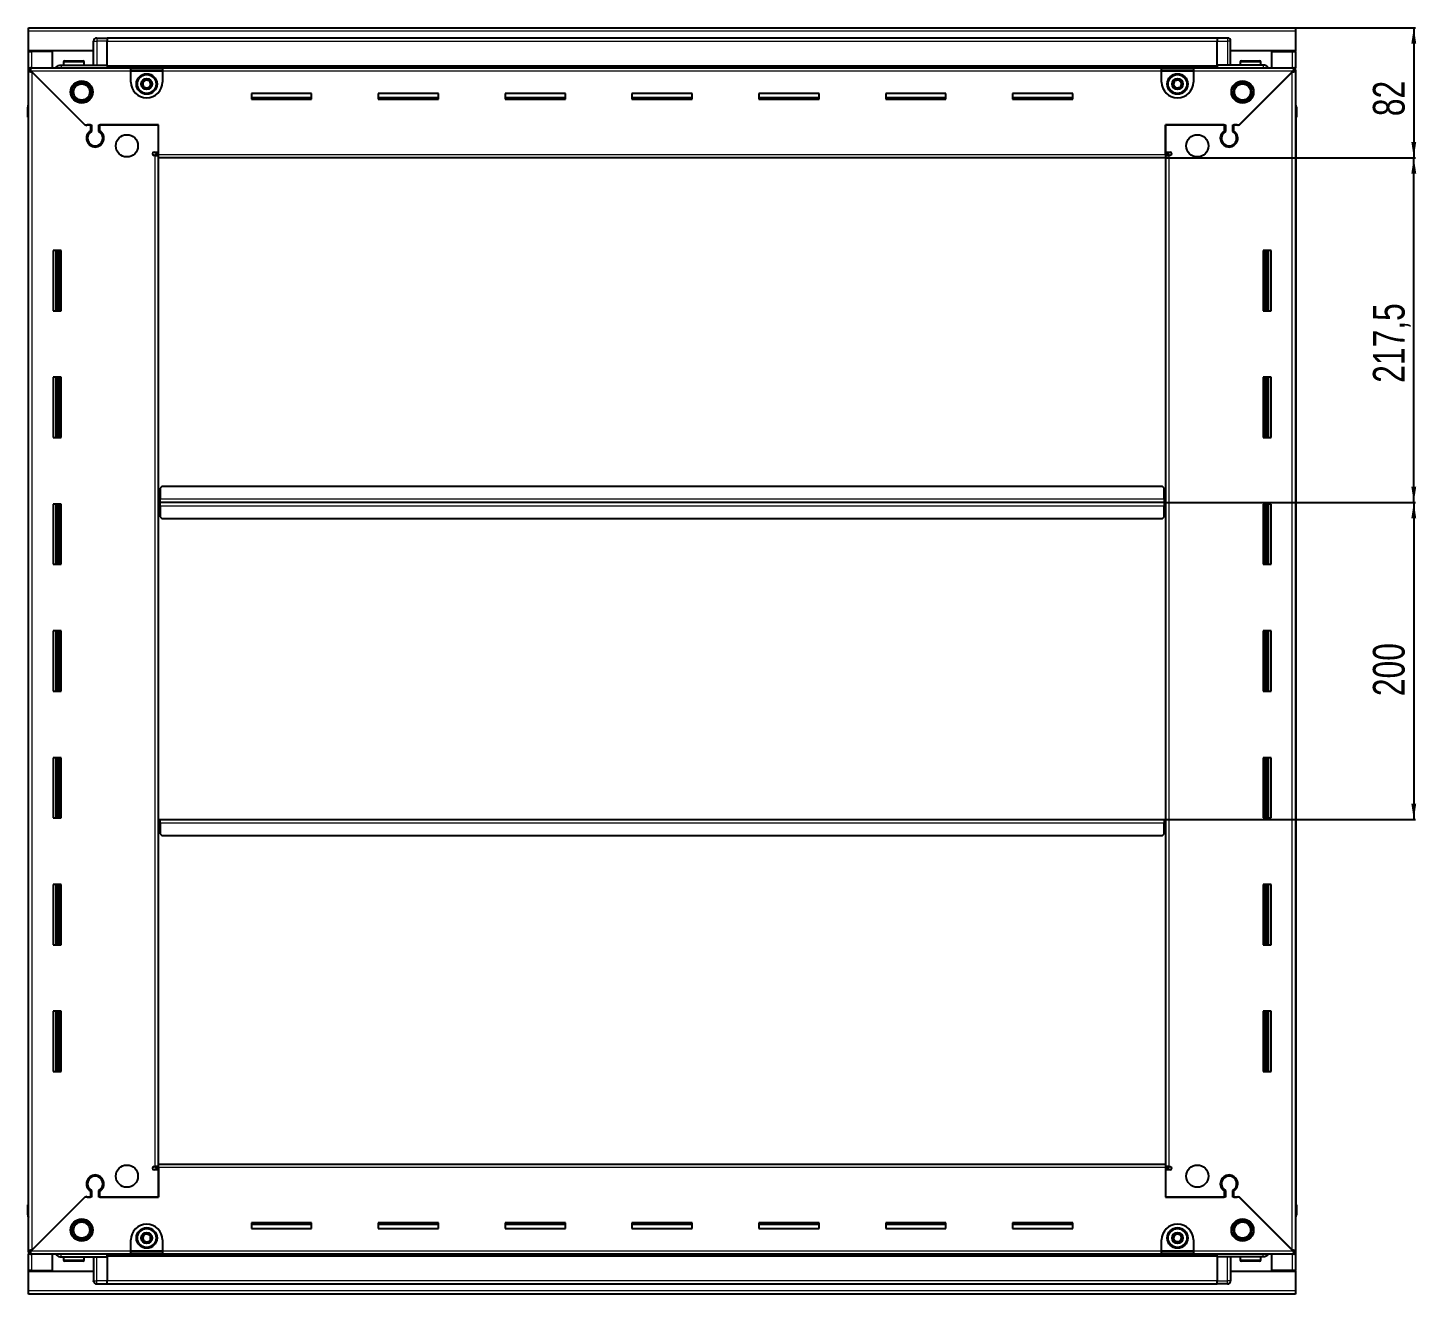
# Model space of a CAD drawing. Header units: millimetres. Extents: x 834 to 5046, y -1310 to 2026.
# Drawn here: x 4170 to 5046, y 1077 to 1876 of the extents above; entities that cross this region are included whole.
import ezdxf

# ---------------------------------------------------------------- set-up
doc = ezdxf.new("R2010")
doc.units = ezdxf.units.MM
doc.layers.add('FORMAT', color=7, linetype='Continuous')
doc.styles.add('SLDTEXTSTYLE0', font='TXT', dxfattribs={"width": 0.75})
doc.dimstyles.new('SLDDIMSTYLE0', dxfattribs={"dimtxt": 20, "dimasz": 10, "dimexe": 0, "dimexo": 0.0625, "dimgap": 5, "dimtad": 2, "dimdec": 1, "dimrnd": 1e-09, "dimzin": 12, "dimdsep": 46, "dimtxsty": 'SLDTEXTSTYLE0', "dimsah": 1, "dimcen": 0.09, "dimadec": 0, "dimazin": 3, "dimtfac": 1, "dimtofl": 0, "dimtmove": 0, "dimatfit": 3, "dimfxl": 0, "dimfrac": 2, "dimtolj": 1, "dimtzin": 12, "dimarcsym": 0})

# ---------------------------------------------------------------- blocks, each defined once
blk = doc.blocks.new('_D_5')
at = {"layer": 'FORMAT'}
for p, q in [((4969.93, 1876.26), (5045.42, 1876.26)), ((5044.42, 1876.26), (5044.42, 1794.26)), ((4887.93, 1794.26), (5045.42, 1794.26))]:
    blk.add_line(p, q, dxfattribs=at)
for points in [[(5044.42, 1876.26), (5042.88, 1866.26), (5045.96, 1866.26)], [(5044.42, 1794.26), (5045.96, 1804.26), (5042.88, 1804.26)]]:
    blk.add_solid(points, dxfattribs=at)
at = {"layer": 'FORMAT', "insert": (5018.64, 1820.48), "char_height": 20, "attachment_point": 1, "rotation": 90, "style": 'SLDTEXTSTYLE0'}
blk.add_mtext('82', dxfattribs=at)
blk = doc.blocks.new('_D_6')
at = {"layer": 'FORMAT'}
for p, q in [((4887.93, 1794.26), (5045.42, 1794.26)), ((5044.42, 1576.76), (5044.42, 1794.26)), ((4886.93, 1576.76), (5045.42, 1576.76))]:
    blk.add_line(p, q, dxfattribs=at)
for points in [[(5044.42, 1794.26), (5042.88, 1784.26), (5045.96, 1784.26)], [(5044.42, 1576.76), (5045.96, 1586.76), (5042.88, 1586.76)]]:
    blk.add_solid(points, dxfattribs=at)
at = {"layer": 'FORMAT', "insert": (5018.64, 1652.26), "char_height": 20, "attachment_point": 1, "rotation": 90, "style": 'SLDTEXTSTYLE0'}
blk.add_mtext('217,5', dxfattribs=at)
blk = doc.blocks.new('_D_7')
at = {"layer": 'FORMAT'}
for p, q in [((4886.93, 1576.76), (5045.42, 1576.76)), ((5044.42, 1576.76), (5044.42, 1376.76)), ((4886.93, 1376.76), (5045.42, 1376.76))]:
    blk.add_line(p, q, dxfattribs=at)
for points in [[(5044.42, 1576.76), (5042.88, 1566.76), (5045.96, 1566.76)], [(5044.42, 1376.76), (5045.96, 1386.76), (5042.88, 1386.76)]]:
    blk.add_solid(points, dxfattribs=at)
at = {"layer": 'FORMAT', "insert": (5018.64, 1454.59), "char_height": 20, "attachment_point": 1, "rotation": 90, "style": 'SLDTEXTSTYLE0'}
blk.add_mtext('200', dxfattribs=at)

msp = doc.modelspace()

# ---------------------------------------------------------------- linework, layer by layer
at = {"color": 7, "linetype": 'Continuous', "lineweight": 25}
for p, q in [((4170.92, 1874.16), (4170.92, 1876.26)), ((4170.92, 1876.26), (4969.92, 1876.26)), ((4170.92, 1861.76), (4170.92, 1874.16)), ((4969.92, 1876.26), (4969.92, 1874.16)), ((4969.92, 1874.16), (4969.92, 1861.76)), ((4211.92, 1852.76), (4211.92, 1867.76)), ((4212.6, 1869.26), (4212.6, 1869.26)), ((4213.92, 1869.76), (4220.42, 1869.76)), ((4213.92, 1869.76), (4220.42, 1869.76)), ((4220.42, 1869.76), (4220.42, 1869.76)), ((4220.42, 1869.76), (4220.42, 1869.76)), ((4220.42, 1869.76), (4220.42, 1867.76)), ((4920.42, 1869.61), (4220.42, 1869.61)), ((4220.42, 1852.76), (4220.42, 1867.76)), ((4920.42, 1869.76), (4920.42, 1869.76)), ((4926.92, 1869.76), (4920.42, 1869.76)), ((4926.92, 1869.76), (4920.42, 1869.76)), ((4920.42, 1869.76), (4920.42, 1867.76)), ((4920.42, 1852.76), (4920.42, 1867.76)), ((4928.92, 1867.76), (4928.92, 1867.76)), ((4928.92, 1852.76), (4928.92, 1867.76)), ((4211.92, 1861.76), (4170.92, 1861.76)), ((4170.92, 1861.26), (4170.92, 1861.76)), ((4170.92, 1861.26), (4173.02, 1861.26)), ((4170.92, 1851.01), (4170.92, 1861.26)), ((4172.42, 1861.26), (4172.42, 1861.76)), ((4185.92, 1861.26), (4173.02, 1861.26)), ((4185.92, 1851.01), (4185.92, 1861.26)), ((4969.92, 1861.76), (4928.92, 1861.76)), ((4954.92, 1851.01), (4954.92, 1861.26)), ((4954.92, 1861.26), (4967.82, 1861.26)), ((4967.82, 1861.26), (4969.92, 1861.26)), ((4968.42, 1861.26), (4968.42, 1861.76)), ((4969.92, 1861.26), (4969.92, 1861.76)), ((4969.92, 1861.26), (4969.92, 1851.01)), ((4170.92, 1849.51), (4170.92, 1851.01)), ((4170.92, 1851.01), (4171.92, 1851.01)), ((4170.92, 1849.01), (4170.92, 1849.51)), ((4170.92, 1849.51), (4171.92, 1849.51)), ((4170.92, 1104.51), (4170.92, 1849.01)), ((4172.42, 1849.01), (4170.92, 1849.01)), ((4171.92, 1849.51), (4171.92, 1851.01)), ((4171.92, 1851.01), (4235.42, 1851.01)), ((4172.52, 1848.91), (4206.42, 1815.01)), ((4207.12, 1814.31), (4173.02, 1848.41)), ((4191.42, 1852.76), (4220.42, 1852.76)), ((4192.92, 1854.66), (4192.92, 1852.76)), ((4193.72, 1855.46), (4205.12, 1855.46)), ((4205.92, 1852.76), (4205.92, 1854.66)), ((4220.42, 1852.76), (4220.42, 1852.26)), ((4220.42, 1851.61), (4920.42, 1851.61)), ((4235.42, 1848.91), (4235.42, 1851.01)), ((4235.42, 1851.01), (4255.42, 1851.01)), ((4235.42, 1849.51), (4255.42, 1849.51)), ((4235.42, 1842.01), (4235.42, 1848.91)), ((4255.42, 1851.01), (4885.42, 1851.01)), ((4255.42, 1851.01), (4255.42, 1848.91)), ((4255.42, 1848.91), (4255.42, 1842.01)), ((4885.42, 1848.91), (4885.42, 1851.01)), ((4885.42, 1851.01), (4905.42, 1851.01)), ((4885.42, 1849.51), (4905.42, 1849.51)), ((4885.42, 1842.01), (4885.42, 1848.91)), ((4905.42, 1851.01), (4968.92, 1851.01)), ((4905.42, 1851.01), (4905.42, 1848.91)), ((4905.42, 1848.91), (4905.42, 1842.01)), ((4920.42, 1852.76), (4920.42, 1852.26)), ((4949.42, 1852.76), (4920.42, 1852.76)), ((4967.82, 1848.41), (4933.72, 1814.31)), ((4934.42, 1815.01), (4968.32, 1848.91)), ((4934.92, 1854.66), (4934.92, 1852.76)), ((4935.72, 1855.46), (4947.12, 1855.46)), ((4947.92, 1852.76), (4947.92, 1854.66)), ((4968.42, 1849.01), (4969.92, 1849.01)), ((4968.92, 1849.51), (4968.92, 1851.01)), ((4968.92, 1851.01), (4969.92, 1851.01)), ((4968.92, 1849.51), (4969.92, 1849.51)), ((4969.92, 1849.51), (4969.92, 1851.01)), ((4969.92, 1849.51), (4969.92, 1849.01)), ((4969.92, 1849.01), (4969.92, 1104.51)), ((4349.42, 1834.76), (4311.42, 1834.76)), ((4311.42, 1834.76), (4311.42, 1831.26)), ((4349.42, 1832.01), (4311.42, 1832.01)), ((4311.42, 1831.26), (4349.42, 1831.26)), ((4349.42, 1831.26), (4349.42, 1834.76)), ((4429.42, 1834.76), (4391.42, 1834.76)), ((4391.42, 1834.76), (4391.42, 1831.26)), ((4429.42, 1832.01), (4391.42, 1832.01)), ((4391.42, 1831.26), (4429.42, 1831.26)), ((4429.42, 1831.26), (4429.42, 1834.76)), ((4509.42, 1834.76), (4471.42, 1834.76)), ((4471.42, 1834.76), (4471.42, 1831.26)), ((4509.42, 1832.01), (4471.42, 1832.01)), ((4471.42, 1831.26), (4509.42, 1831.26)), ((4509.42, 1831.26), (4509.42, 1834.76)), ((4589.42, 1834.76), (4551.42, 1834.76)), ((4551.42, 1834.76), (4551.42, 1831.26)), ((4589.42, 1832.01), (4551.42, 1832.01)), ((4551.42, 1831.26), (4589.42, 1831.26)), ((4589.42, 1831.26), (4589.42, 1834.76)), ((4669.42, 1834.76), (4631.42, 1834.76)), ((4631.42, 1834.76), (4631.42, 1831.26)), ((4669.42, 1832.01), (4631.42, 1832.01)), ((4631.42, 1831.26), (4669.42, 1831.26)), ((4669.42, 1831.26), (4669.42, 1834.76)), ((4749.42, 1834.76), (4711.42, 1834.76)), ((4711.42, 1834.76), (4711.42, 1831.26)), ((4749.42, 1832.01), (4711.42, 1832.01)), ((4711.42, 1831.26), (4749.42, 1831.26)), ((4749.42, 1831.26), (4749.42, 1834.76)), ((4829.42, 1834.76), (4791.42, 1834.76)), ((4791.42, 1834.76), (4791.42, 1831.26)), ((4829.42, 1832.01), (4791.42, 1832.01)), ((4791.42, 1831.26), (4829.42, 1831.26)), ((4829.42, 1831.26), (4829.42, 1834.76)), ((4170.42, 1826.26), (4170.42, 1819.76)), ((4170.42, 1819.76), (4170.42, 1826.26)), ((4969.92, 1827.58), (4969.92, 1827.58)), ((4970.42, 1826.26), (4970.42, 1819.76)), ((4970.42, 1819.76), (4970.42, 1826.26)), ((4170.42, 1819.76), (4170.42, 1819.76)), ((4170.92, 1819.76), (4170.42, 1819.76)), ((4170.57, 1819.76), (4170.57, 1133.76)), ((4206.42, 1815.01), (4210.62, 1815.01)), ((4207.82, 1815.01), (4207.12, 1814.31)), ((4209.92, 1815.01), (4207.82, 1815.01)), ((4209.92, 1815.01), (4209.92, 1811.12)), ((4210.62, 1815.01), (4210.62, 1810.72)), ((4215.22, 1815.01), (4252.92, 1815.01)), ((4215.22, 1810.72), (4215.22, 1815.01)), ((4215.92, 1811.12), (4215.92, 1815.01)), ((4252.92, 1815.01), (4215.92, 1815.01)), ((4252.92, 1796.36), (4252.92, 1815.01)), ((4252.92, 1797.76), (4252.92, 1815.01)), ((4887.92, 1815.01), (4925.62, 1815.01)), ((4887.92, 1796.36), (4887.92, 1815.01)), ((4887.92, 1815.01), (4887.92, 1797.76)), ((4924.92, 1815.01), (4887.92, 1815.01)), ((4924.92, 1815.01), (4924.92, 1811.12)), ((4925.62, 1815.01), (4925.62, 1810.72)), ((4930.22, 1815.01), (4934.42, 1815.01)), ((4930.22, 1810.72), (4930.22, 1815.01)), ((4933.02, 1815.01), (4930.92, 1815.01)), ((4930.92, 1811.12), (4930.92, 1815.01)), ((4933.72, 1814.31), (4933.02, 1815.01)), ((4969.92, 1819.76), (4970.42, 1819.76)), ((4970.27, 1133.76), (4970.27, 1819.76)), ((4970.42, 1819.76), (4970.42, 1819.76)), ((4970.42, 1819.76), (4970.42, 1819.76)), ((4210.92, 1802.14), (4210.92, 1801.38)), ((4250.07, 1797.76), (4252.92, 1797.76)), ((4250.82, 1795.76), (4250.07, 1795.76)), ((4250.82, 1795.76), (4252.92, 1795.76)), ((4252.92, 1796.76), (4250.92, 1796.76)), ((4250.92, 1796.76), (4250.92, 1795.76)), ((4252.92, 1794.26), (4252.92, 1796.36)), ((4887.92, 1797.76), (4890.77, 1797.76)), ((4889.92, 1796.76), (4887.92, 1796.76)), ((4887.92, 1796.36), (4887.92, 1794.26)), ((4887.92, 1795.76), (4890.02, 1795.76)), ((4889.92, 1795.76), (4889.92, 1796.76)), ((4890.77, 1795.76), (4890.02, 1795.76)), ((4929.92, 1802.14), (4929.92, 1801.38)), ((4887.92, 1794.26), (4252.92, 1794.26)), ((4252.92, 1159.26), (4252.92, 1794.26)), ((4887.92, 1794.26), (4887.92, 1159.26)), ((4191.42, 1735.76), (4186.42, 1735.76)), ((4186.42, 1735.76), (4186.42, 1697.76)), ((4188.57, 1697.76), (4188.57, 1735.76)), ((4190.36, 1697.76), (4190.36, 1735.76)), ((4190.4, 1697.76), (4190.4, 1735.76)), ((4191.42, 1697.76), (4191.42, 1735.76)), ((4949.42, 1735.76), (4949.42, 1697.76)), ((4954.42, 1735.76), (4949.42, 1735.76)), ((4950.44, 1735.76), (4950.44, 1697.76)), ((4950.48, 1735.76), (4950.48, 1697.76)), ((4952.27, 1735.76), (4952.27, 1697.76)), ((4954.42, 1697.76), (4954.42, 1735.76)), ((4186.42, 1697.76), (4191.42, 1697.76)), ((4949.42, 1697.76), (4954.42, 1697.76)), ((4191.42, 1655.76), (4186.42, 1655.76)), ((4186.42, 1655.76), (4186.42, 1617.76)), ((4188.57, 1617.76), (4188.57, 1655.76)), ((4190.36, 1617.76), (4190.36, 1655.76)), ((4190.4, 1617.76), (4190.4, 1655.76)), ((4191.42, 1617.76), (4191.42, 1655.76)), ((4949.42, 1655.76), (4949.42, 1617.76)), ((4954.42, 1655.76), (4949.42, 1655.76)), ((4950.44, 1655.76), (4950.44, 1617.76)), ((4950.48, 1655.76), (4950.48, 1617.76)), ((4952.27, 1655.76), (4952.27, 1617.76)), ((4954.42, 1617.76), (4954.42, 1655.76)), ((4186.42, 1617.76), (4191.42, 1617.76)), ((4949.42, 1617.76), (4954.42, 1617.76)), ((4254.92, 1586.76), (4253.92, 1585.76)), ((4253.92, 1585.76), (4253.92, 1578.86)), ((4885.92, 1586.76), (4254.92, 1586.76)), ((4886.92, 1585.76), (4885.92, 1586.76)), ((4886.92, 1578.86), (4886.92, 1585.76)), ((4253.67, 1576.76), (4252.92, 1576.76)), ((4253.92, 1579.61), (4253.67, 1579.61)), ((4253.67, 1579.61), (4253.67, 1576.76)), ((4253.67, 1576.76), (4253.67, 1573.91)), ((4253.92, 1576.76), (4253.92, 1578.86)), ((4253.92, 1574.66), (4253.92, 1576.76)), ((4886.92, 1576.76), (4253.92, 1576.76)), ((4887.17, 1579.61), (4886.92, 1579.61)), ((4886.92, 1578.86), (4886.92, 1576.76)), ((4886.92, 1576.76), (4886.92, 1574.66)), ((4887.17, 1576.76), (4887.17, 1579.61)), ((4887.17, 1573.91), (4887.17, 1576.76)), ((4887.92, 1576.76), (4887.17, 1576.76)), ((4191.42, 1575.76), (4186.42, 1575.76)), ((4186.42, 1575.76), (4186.42, 1537.76)), ((4188.57, 1537.76), (4188.57, 1575.76)), ((4190.36, 1537.76), (4190.36, 1575.76)), ((4190.4, 1537.76), (4190.4, 1575.76)), ((4191.42, 1537.76), (4191.42, 1575.76)), ((4253.67, 1573.91), (4253.92, 1573.91)), ((4253.92, 1574.66), (4253.92, 1567.76)), ((4253.92, 1567.76), (4254.92, 1566.76)), ((4885.92, 1566.76), (4886.92, 1567.76)), ((4886.92, 1567.76), (4886.92, 1574.66)), ((4886.92, 1573.91), (4887.17, 1573.91)), ((4949.42, 1575.76), (4949.42, 1537.76)), ((4954.42, 1575.76), (4949.42, 1575.76)), ((4950.44, 1575.76), (4950.44, 1537.76)), ((4950.48, 1575.76), (4950.48, 1537.76)), ((4952.27, 1575.76), (4952.27, 1537.76)), ((4954.42, 1537.76), (4954.42, 1575.76)), ((4254.92, 1566.76), (4885.92, 1566.76)), ((4186.42, 1537.76), (4191.42, 1537.76)), ((4949.42, 1537.76), (4954.42, 1537.76)), ((4191.42, 1495.76), (4186.42, 1495.76)), ((4186.42, 1495.76), (4186.42, 1457.76)), ((4188.57, 1457.76), (4188.57, 1495.76)), ((4190.36, 1457.76), (4190.36, 1495.76)), ((4190.4, 1457.76), (4190.4, 1495.76)), ((4191.42, 1457.76), (4191.42, 1495.76)), ((4949.42, 1495.76), (4949.42, 1457.76)), ((4954.42, 1495.76), (4949.42, 1495.76)), ((4950.44, 1495.76), (4950.44, 1457.76)), ((4950.48, 1495.76), (4950.48, 1457.76)), ((4952.27, 1495.76), (4952.27, 1457.76)), ((4954.42, 1457.76), (4954.42, 1495.76)), ((4186.42, 1457.76), (4191.42, 1457.76)), ((4949.42, 1457.76), (4954.42, 1457.76)), ((4191.42, 1415.76), (4186.42, 1415.76)), ((4186.42, 1415.76), (4186.42, 1377.76)), ((4188.57, 1377.76), (4188.57, 1415.76)), ((4190.36, 1377.76), (4190.36, 1415.76)), ((4190.4, 1377.76), (4190.4, 1415.76)), ((4191.42, 1377.76), (4191.42, 1415.76)), ((4949.42, 1415.76), (4949.42, 1377.76)), ((4954.42, 1415.76), (4949.42, 1415.76)), ((4950.44, 1415.76), (4950.44, 1377.76)), ((4950.48, 1415.76), (4950.48, 1377.76)), ((4952.27, 1415.76), (4952.27, 1377.76)), ((4954.42, 1377.76), (4954.42, 1415.76)), ((4186.42, 1377.76), (4191.42, 1377.76)), ((4252.92, 1376.76), (4253.67, 1376.76)), ((4253.67, 1376.76), (4253.67, 1373.91)), ((4253.92, 1374.66), (4253.92, 1376.76)), ((4253.92, 1376.76), (4886.92, 1376.76)), ((4253.92, 1374.66), (4253.92, 1367.76)), ((4886.92, 1376.76), (4886.92, 1374.66)), ((4886.92, 1367.76), (4886.92, 1374.66)), ((4887.17, 1373.91), (4887.17, 1376.76)), ((4887.17, 1376.76), (4887.92, 1376.76)), ((4949.42, 1377.76), (4954.42, 1377.76)), ((4253.67, 1373.91), (4253.92, 1373.91)), ((4253.92, 1367.76), (4254.92, 1366.76)), ((4254.92, 1366.76), (4885.92, 1366.76)), ((4885.92, 1366.76), (4886.92, 1367.76)), ((4886.92, 1373.91), (4887.17, 1373.91)), ((4191.42, 1335.76), (4186.42, 1335.76)), ((4186.42, 1335.76), (4186.42, 1297.76)), ((4188.57, 1297.76), (4188.57, 1335.76)), ((4190.36, 1297.76), (4190.36, 1335.76)), ((4190.4, 1297.76), (4190.4, 1335.76)), ((4191.42, 1297.76), (4191.42, 1335.76)), ((4949.42, 1335.76), (4949.42, 1297.76)), ((4954.42, 1335.76), (4949.42, 1335.76)), ((4950.44, 1335.76), (4950.44, 1297.76)), ((4950.48, 1335.76), (4950.48, 1297.76)), ((4952.27, 1335.76), (4952.27, 1297.76)), ((4954.42, 1297.76), (4954.42, 1335.76)), ((4186.42, 1297.76), (4191.42, 1297.76)), ((4949.42, 1297.76), (4954.42, 1297.76)), ((4191.42, 1255.76), (4186.42, 1255.76)), ((4186.42, 1255.76), (4186.42, 1217.76)), ((4188.57, 1217.76), (4188.57, 1255.76)), ((4190.36, 1217.76), (4190.36, 1255.76)), ((4190.4, 1217.76), (4190.4, 1255.76)), ((4191.42, 1217.76), (4191.42, 1255.76)), ((4949.42, 1255.76), (4949.42, 1217.76)), ((4954.42, 1255.76), (4949.42, 1255.76)), ((4950.44, 1255.76), (4950.44, 1217.76)), ((4950.48, 1255.76), (4950.48, 1217.76)), ((4952.27, 1255.76), (4952.27, 1217.76)), ((4954.42, 1217.76), (4954.42, 1255.76)), ((4186.42, 1217.76), (4191.42, 1217.76)), ((4949.42, 1217.76), (4954.42, 1217.76)), ((4250.07, 1157.76), (4250.82, 1157.76)), ((4252.92, 1155.76), (4250.07, 1155.76)), ((4252.92, 1157.76), (4250.82, 1157.76)), ((4250.92, 1157.76), (4250.92, 1156.76)), ((4250.92, 1156.76), (4252.92, 1156.76)), ((4252.92, 1157.16), (4252.92, 1159.26)), ((4252.92, 1159.26), (4887.92, 1159.26)), ((4252.92, 1157.16), (4252.92, 1138.51)), ((4252.92, 1138.51), (4252.92, 1155.76)), ((4887.92, 1159.26), (4887.92, 1157.16)), ((4890.02, 1157.76), (4887.92, 1157.76)), ((4887.92, 1157.16), (4887.92, 1138.51)), ((4887.92, 1156.76), (4889.92, 1156.76)), ((4887.92, 1155.76), (4887.92, 1138.51)), ((4890.77, 1155.76), (4887.92, 1155.76)), ((4889.92, 1156.76), (4889.92, 1157.76)), ((4890.02, 1157.76), (4890.77, 1157.76)), ((4210.92, 1152.13), (4210.92, 1151.37)), ((4929.92, 1152.13), (4929.92, 1151.37)), ((4206.42, 1138.51), (4172.52, 1104.61)), ((4173.02, 1105.11), (4207.12, 1139.21)), ((4210.62, 1138.51), (4206.42, 1138.51)), ((4207.12, 1139.21), (4207.82, 1138.51)), ((4207.82, 1138.51), (4209.92, 1138.51)), ((4209.92, 1142.4), (4209.92, 1138.51)), ((4210.62, 1142.79), (4210.62, 1138.51)), ((4215.22, 1138.51), (4215.22, 1142.79)), ((4252.92, 1138.51), (4215.22, 1138.51)), ((4215.92, 1138.51), (4215.92, 1142.4)), ((4215.92, 1138.51), (4252.92, 1138.51)), ((4925.62, 1138.51), (4887.92, 1138.51)), ((4887.92, 1138.51), (4924.92, 1138.51)), ((4924.92, 1142.4), (4924.92, 1138.51)), ((4925.62, 1142.79), (4925.62, 1138.51)), ((4930.22, 1138.51), (4930.22, 1142.79)), ((4934.42, 1138.51), (4930.22, 1138.51)), ((4930.92, 1138.51), (4930.92, 1142.4)), ((4930.92, 1138.51), (4933.02, 1138.51)), ((4933.02, 1138.51), (4933.72, 1139.21)), ((4933.72, 1139.21), (4967.82, 1105.11)), ((4968.32, 1104.61), (4934.42, 1138.51)), ((4170.42, 1127.26), (4170.42, 1133.76)), ((4170.42, 1133.76), (4170.42, 1133.76)), ((4170.42, 1133.76), (4170.42, 1133.76)), ((4170.42, 1133.76), (4170.42, 1127.26)), ((4170.92, 1133.76), (4170.42, 1133.76)), ((4969.92, 1133.76), (4970.42, 1133.76)), ((4970.42, 1133.76), (4970.42, 1133.76)), ((4970.42, 1127.26), (4970.42, 1133.76)), ((4970.42, 1133.76), (4970.42, 1127.26)), ((4170.92, 1125.93), (4170.92, 1125.93)), ((4349.42, 1122.26), (4311.42, 1122.26)), ((4311.42, 1122.26), (4311.42, 1118.76)), ((4311.42, 1121.51), (4349.42, 1121.51)), ((4349.42, 1118.76), (4349.42, 1122.26)), ((4429.42, 1122.26), (4391.42, 1122.26)), ((4391.42, 1122.26), (4391.42, 1118.76)), ((4391.42, 1121.51), (4429.42, 1121.51)), ((4429.42, 1118.76), (4429.42, 1122.26)), ((4509.42, 1122.26), (4471.42, 1122.26)), ((4471.42, 1122.26), (4471.42, 1118.76)), ((4471.42, 1121.51), (4509.42, 1121.51)), ((4509.42, 1118.76), (4509.42, 1122.26)), ((4589.42, 1122.26), (4551.42, 1122.26)), ((4551.42, 1122.26), (4551.42, 1118.76)), ((4551.42, 1121.51), (4589.42, 1121.51)), ((4589.42, 1118.76), (4589.42, 1122.26)), ((4669.42, 1122.26), (4631.42, 1122.26)), ((4631.42, 1122.26), (4631.42, 1118.76)), ((4631.42, 1121.51), (4669.42, 1121.51)), ((4669.42, 1118.76), (4669.42, 1122.26)), ((4749.42, 1122.26), (4711.42, 1122.26)), ((4711.42, 1122.26), (4711.42, 1118.76)), ((4711.42, 1121.51), (4749.42, 1121.51)), ((4749.42, 1118.76), (4749.42, 1122.26)), ((4829.42, 1122.26), (4791.42, 1122.26)), ((4791.42, 1122.26), (4791.42, 1118.76)), ((4791.42, 1121.51), (4829.42, 1121.51)), ((4829.42, 1118.76), (4829.42, 1122.26)), ((4311.42, 1118.76), (4349.42, 1118.76)), ((4391.42, 1118.76), (4429.42, 1118.76)), ((4471.42, 1118.76), (4509.42, 1118.76)), ((4551.42, 1118.76), (4589.42, 1118.76)), ((4631.42, 1118.76), (4669.42, 1118.76)), ((4711.42, 1118.76), (4749.42, 1118.76)), ((4791.42, 1118.76), (4829.42, 1118.76)), ((4170.92, 1104.01), (4170.92, 1104.51)), ((4172.42, 1104.51), (4170.92, 1104.51)), ((4170.92, 1104.01), (4170.92, 1102.51)), ((4171.92, 1104.01), (4170.92, 1104.01)), ((4171.92, 1104.01), (4171.92, 1102.51)), ((4235.42, 1104.61), (4235.42, 1111.51)), ((4235.42, 1102.51), (4235.42, 1104.61)), ((4255.42, 1104.01), (4235.42, 1104.01)), ((4255.42, 1111.51), (4255.42, 1104.61)), ((4255.42, 1104.61), (4255.42, 1102.51)), ((4885.42, 1104.61), (4885.42, 1111.51)), ((4885.42, 1102.51), (4885.42, 1104.61)), ((4905.42, 1104.01), (4885.42, 1104.01)), ((4905.42, 1111.51), (4905.42, 1104.61)), ((4905.42, 1104.61), (4905.42, 1102.51)), ((4968.42, 1104.51), (4969.92, 1104.51)), ((4968.92, 1104.01), (4968.92, 1102.51)), ((4969.92, 1104.01), (4968.92, 1104.01)), ((4969.92, 1104.51), (4969.92, 1104.01)), ((4969.92, 1104.01), (4969.92, 1102.51)), ((4170.92, 1092.26), (4170.92, 1102.51)), ((4171.92, 1102.51), (4170.92, 1102.51)), ((4235.42, 1102.51), (4171.92, 1102.51)), ((4185.92, 1092.26), (4185.92, 1102.51)), ((4191.42, 1100.76), (4220.42, 1100.76)), ((4192.92, 1100.76), (4192.92, 1098.86)), ((4197.49, 1098.06), (4193.72, 1098.06)), ((4205.12, 1098.06), (4197.49, 1098.06)), ((4205.92, 1098.86), (4205.92, 1100.76)), ((4211.92, 1100.76), (4211.92, 1085.76)), ((4920.42, 1101.91), (4220.42, 1101.91)), ((4220.42, 1100.76), (4220.42, 1101.26)), ((4220.42, 1100.76), (4220.42, 1085.76)), ((4255.42, 1102.51), (4235.42, 1102.51)), ((4885.42, 1102.51), (4255.42, 1102.51)), ((4905.42, 1102.51), (4885.42, 1102.51)), ((4968.92, 1102.51), (4905.42, 1102.51)), ((4920.42, 1100.76), (4920.42, 1101.26)), ((4949.42, 1100.76), (4920.42, 1100.76)), ((4920.42, 1100.76), (4920.42, 1085.76)), ((4928.92, 1100.76), (4928.92, 1085.76)), ((4934.92, 1100.76), (4934.92, 1098.86)), ((4942.71, 1098.06), (4935.72, 1098.06)), ((4947.12, 1098.06), (4942.71, 1098.06)), ((4947.92, 1098.86), (4947.92, 1100.76)), ((4954.92, 1092.26), (4954.92, 1102.51)), ((4969.92, 1102.51), (4968.92, 1102.51)), ((4969.92, 1102.51), (4969.92, 1092.26)), ((4173.02, 1092.26), (4170.92, 1092.26)), ((4170.92, 1091.76), (4170.92, 1092.26)), ((4170.92, 1079.36), (4170.92, 1091.76)), ((4170.92, 1091.76), (4211.92, 1091.76)), ((4172.42, 1091.76), (4172.42, 1092.26)), ((4173.02, 1092.26), (4185.92, 1092.26)), ((4211.92, 1085.76), (4211.92, 1085.76)), ((4220.42, 1083.76), (4220.42, 1085.76)), ((4920.42, 1083.76), (4920.42, 1085.76)), ((4928.92, 1091.76), (4969.92, 1091.76)), ((4967.82, 1092.26), (4954.92, 1092.26)), ((4969.92, 1092.26), (4967.82, 1092.26)), ((4968.42, 1091.76), (4968.42, 1092.26)), ((4969.92, 1091.76), (4969.92, 1092.26)), ((4969.92, 1091.76), (4969.92, 1079.36)), ((4170.92, 1077.26), (4170.92, 1079.36)), ((4969.92, 1077.26), (4170.92, 1077.26)), ((4213.92, 1083.76), (4220.42, 1083.76)), ((4213.92, 1083.76), (4220.42, 1083.76)), ((4220.42, 1083.91), (4920.42, 1083.91)), ((4220.42, 1083.76), (4220.42, 1083.76)), ((4926.92, 1083.76), (4920.42, 1083.76)), ((4920.42, 1083.76), (4920.42, 1083.76)), ((4920.42, 1083.76), (4920.42, 1083.76)), ((4926.92, 1083.76), (4920.42, 1083.76)), ((4928.24, 1084.26), (4928.24, 1084.26)), ((4969.92, 1079.36), (4969.92, 1077.26))]:
    msp.add_line(p, q, dxfattribs=at)
at = {"color": 8, "linetype": 'Continuous', "lineweight": 18}
for p, q in [((4969.92, 1874.16), (4170.92, 1874.16)), ((4211.92, 1867.76), (4213.92, 1867.76)), ((4213.92, 1869.76), (4213.92, 1867.76)), ((4213.92, 1867.76), (4213.92, 1852.76)), ((4220.42, 1867.76), (4213.92, 1867.76)), ((4920.42, 1867.61), (4220.42, 1867.61)), ((4920.42, 1867.76), (4926.92, 1867.76)), ((4926.92, 1869.76), (4926.92, 1867.76)), ((4926.92, 1867.76), (4926.92, 1852.76)), ((4928.92, 1867.76), (4926.92, 1867.76)), ((4173.02, 1861.26), (4173.02, 1861.76)), ((4173.02, 1851.01), (4173.02, 1861.26)), ((4967.82, 1861.76), (4967.82, 1861.26)), ((4967.82, 1861.26), (4967.82, 1851.01)), ((4235.42, 1848.91), (4172.52, 1848.91)), ((4173.02, 1848.41), (4173.02, 1105.11)), ((4192.92, 1854.66), (4205.92, 1854.66)), ((4920.42, 1852.26), (4220.42, 1852.26)), ((4920.42, 1851.02), (4220.42, 1851.02)), ((4235.42, 1848.91), (4255.42, 1848.91)), ((4885.42, 1848.91), (4255.42, 1848.91)), ((4885.42, 1848.91), (4905.42, 1848.91)), ((4968.32, 1848.91), (4905.42, 1848.91)), ((4934.92, 1854.66), (4947.92, 1854.66)), ((4967.82, 1105.11), (4967.82, 1848.41)), ((4170.92, 1826.26), (4170.42, 1826.26)), ((4969.92, 1826.26), (4970.42, 1826.26)), ((4250.82, 1157.76), (4250.82, 1795.76)), ((4252.92, 1796.36), (4887.92, 1796.36)), ((4890.02, 1795.76), (4890.02, 1157.76)), ((4187.92, 1735.76), (4187.92, 1697.76)), ((4189.16, 1735.76), (4189.16, 1697.76)), ((4951.68, 1697.76), (4951.68, 1735.76)), ((4952.92, 1697.76), (4952.92, 1735.76)), ((4187.92, 1655.76), (4187.92, 1617.76)), ((4189.16, 1655.76), (4189.16, 1617.76)), ((4951.68, 1617.76), (4951.68, 1655.76)), ((4952.92, 1617.76), (4952.92, 1655.76)), ((4886.92, 1578.86), (4253.92, 1578.86)), ((4187.92, 1575.76), (4187.92, 1537.76)), ((4189.16, 1575.76), (4189.16, 1537.76)), ((4253.92, 1574.66), (4886.92, 1574.66)), ((4951.68, 1537.76), (4951.68, 1575.76)), ((4952.92, 1537.76), (4952.92, 1575.76)), ((4187.92, 1495.76), (4187.92, 1457.76)), ((4189.16, 1495.76), (4189.16, 1457.76)), ((4951.68, 1457.76), (4951.68, 1495.76)), ((4952.92, 1457.76), (4952.92, 1495.76)), ((4187.92, 1415.76), (4187.92, 1377.76)), ((4189.16, 1415.76), (4189.16, 1377.76)), ((4951.68, 1377.76), (4951.68, 1415.76)), ((4952.92, 1377.76), (4952.92, 1415.76)), ((4253.92, 1374.66), (4886.92, 1374.66)), ((4187.92, 1335.76), (4187.92, 1297.76)), ((4189.16, 1335.76), (4189.16, 1297.76)), ((4951.68, 1297.76), (4951.68, 1335.76)), ((4952.92, 1297.76), (4952.92, 1335.76)), ((4187.92, 1255.76), (4187.92, 1217.76)), ((4189.16, 1255.76), (4189.16, 1217.76)), ((4951.68, 1217.76), (4951.68, 1255.76)), ((4952.92, 1217.76), (4952.92, 1255.76)), ((4887.92, 1157.16), (4252.92, 1157.16)), ((4170.92, 1127.26), (4170.42, 1127.26)), ((4969.92, 1127.26), (4970.42, 1127.26)), ((4172.52, 1104.61), (4235.42, 1104.61)), ((4255.42, 1104.61), (4235.42, 1104.61)), ((4255.42, 1104.61), (4885.42, 1104.61)), ((4905.42, 1104.61), (4885.42, 1104.61)), ((4905.42, 1104.61), (4968.32, 1104.61)), ((4173.02, 1092.26), (4173.02, 1102.51)), ((4197.22, 1098.86), (4192.92, 1098.86)), ((4205.92, 1098.86), (4197.22, 1098.86)), ((4213.92, 1085.76), (4213.92, 1100.76)), ((4220.42, 1102.49), (4920.42, 1102.49)), ((4220.42, 1101.26), (4920.42, 1101.26)), ((4926.92, 1085.76), (4926.92, 1100.76)), ((4942.89, 1098.86), (4934.92, 1098.86)), ((4947.92, 1098.86), (4942.89, 1098.86)), ((4967.82, 1102.51), (4967.82, 1092.26)), ((4173.02, 1091.76), (4173.02, 1092.26)), ((4211.92, 1085.76), (4213.92, 1085.76)), ((4220.42, 1085.76), (4213.92, 1085.76)), ((4213.92, 1083.76), (4213.92, 1085.76)), ((4220.42, 1085.91), (4920.42, 1085.91)), ((4920.42, 1085.76), (4926.92, 1085.76)), ((4928.92, 1085.76), (4926.92, 1085.76)), ((4926.92, 1083.76), (4926.92, 1085.76)), ((4967.82, 1092.26), (4967.82, 1091.76)), ((4969.92, 1079.36), (4170.92, 1079.36))]:
    msp.add_line(p, q, dxfattribs=at)
at = {"color": 7, "linetype": 'Continuous', "lineweight": 25, "flags": 128}
msp.add_lwpolyline([(4212.07, 1085.01), (4211.96, 1085.37), (4211.92, 1085.76)], dxfattribs=at)
at = {"color": 7, "linetype": 'Continuous', "lineweight": 25}
for centre, radius in [((4204.42, 1835.76), 7), ((4204.42, 1835.76), 6.03), ((4204.42, 1835.76), 5.1), ((4245.42, 1840.76), 6.5), ((4245.42, 1840.76), 3.46), ((4895.42, 1840.76), 6.5), ((4895.42, 1840.76), 3.46), ((4936.42, 1835.76), 7), ((4936.42, 1835.76), 6.03), ((4936.42, 1835.76), 5.1), ((4232.92, 1801.76), 7), ((4907.92, 1801.76), 7), ((4232.92, 1151.76), 7), ((4907.92, 1151.76), 7), ((4204.42, 1117.76), 7), ((4204.42, 1117.76), 6.02), ((4204.42, 1117.76), 5.1), ((4936.42, 1117.76), 7), ((4936.42, 1117.76), 6.02), ((4936.42, 1117.76), 5.1), ((4245.42, 1112.76), 6.5), ((4245.42, 1112.76), 3.46), ((4895.42, 1112.76), 6.5), ((4895.42, 1112.76), 3.46)]:
    msp.add_circle(centre, radius, dxfattribs=at)
at = {"color": 8, "linetype": 'Continuous', "lineweight": 18}
for centre in [(4245.42, 1840.76), (4895.42, 1840.76), (4245.42, 1112.76), (4895.42, 1112.76)]:
    msp.add_circle(centre, 5.7, dxfattribs=at)
at = {"color": 7, "linetype": 'Continuous', "lineweight": 25}
for centre, radius, start, end in [((4213.92, 1867.76), 2, 90, 180), ((4213.92, 1867.76), 2, 131.40962, 180), ((4926.92, 1867.76), 2, 0, 90), ((4193.72, 1854.66), 0.8, 90, 180), ((4205.12, 1854.66), 0.8, 0, 90), ((4211.72, 1852.96), 0.2, 270, 0), ((4929.12, 1852.96), 0.2, 180, 270), ((4935.72, 1854.66), 0.8, 90, 180), ((4947.12, 1854.66), 0.8, 0, 90), ((4245.42, 1842.01), 10, 180, 270), ((4245.42, 1840.76), 2.5, 134.01559, 194.01559), ((4245.42, 1840.76), 2.5, 194.01559, 254.01559), ((4245.42, 1840.76), 2.5, 74.01559, 134.01559), ((4245.42, 1840.76), 2.5, 254.01559, 314.01559), ((4245.42, 1842.01), 10, 270, 0), ((4245.42, 1840.76), 2.5, 14.01559, 74.01559), ((4245.42, 1840.76), 2.5, 314.01559, 14.01559), ((4895.42, 1842.01), 10, 180, 270), ((4895.42, 1840.76), 2.5, 160.11158, 220.11158), ((4895.42, 1840.76), 2.5, 100.11158, 160.11158), ((4895.42, 1840.76), 2.5, 220.11158, 280.11158), ((4895.42, 1840.76), 2.5, 40.11158, 100.11158), ((4895.42, 1842.01), 10, 270, 0), ((4895.42, 1840.76), 2.5, 280.11158, 340.11158), ((4895.42, 1840.76), 2.5, 340.11158, 40.11158), ((4172.42, 1826.26), 2, 138.59038, 180), ((4968.42, 1826.26), 2, 0, 41.39416), ((4212.92, 1806.51), 5.5, 123.05573, 56.94427), ((4212.92, 1806.51), 4.8, 118.63099, 61.36901), ((4927.92, 1806.51), 5.5, 123.05573, 56.94427), ((4927.92, 1806.51), 4.8, 118.63099, 61.36901), ((4250.07, 1796.76), 1, 90, 270), ((4890.77, 1796.76), 1, 270, 90), ((4250.07, 1156.76), 1, 90, 270), ((4890.77, 1156.76), 1, 270, 90), ((4212.92, 1147.01), 5.5, 303.05573, 236.94427), ((4212.92, 1147.01), 4.8, 298.63099, 241.36901), ((4927.92, 1147.01), 5.5, 303.05573, 236.94427), ((4927.92, 1147.01), 4.8, 298.63099, 241.36901), ((4172.42, 1127.26), 2, 180, 198.58003), ((4172.42, 1127.26), 2, 180, 221.39416), ((4172.42, 1127.26), 2, 213.94202, 221.40962), ((4245.42, 1111.51), 10, 90, 180), ((4245.42, 1111.51), 10, 0, 90), ((4895.42, 1111.51), 10, 90, 180), ((4895.42, 1111.51), 10, 0, 90), ((4968.42, 1127.26), 2, 318.57492, 360), ((4968.42, 1127.26), 2, 318.59038, 0), ((4245.42, 1112.76), 2.5, 127.47401, 187.47401), ((4245.42, 1112.76), 2.5, 187.47401, 247.47401), ((4245.42, 1112.76), 2.5, 67.47401, 127.47401), ((4245.42, 1112.76), 2.5, 7.47401, 67.47401), ((4245.42, 1112.76), 2.5, 307.47401, 7.47401), ((4895.42, 1112.76), 2.5, 147.04236, 207.04236), ((4895.42, 1112.76), 2.5, 87.04236, 147.04236), ((4895.42, 1112.76), 2.5, 27.04236, 87.04236), ((4895.42, 1112.76), 2.5, 327.04236, 27.04236), ((4245.42, 1112.76), 2.5, 247.47401, 307.47401), ((4895.42, 1112.76), 2.5, 207.04236, 267.04236), ((4895.42, 1112.76), 2.5, 267.04236, 327.04236), ((4193.72, 1098.86), 0.8, 180, 270), ((4205.12, 1098.86), 0.8, 270, 360), ((4211.72, 1100.56), 0.2, 0, 90), ((4929.12, 1100.56), 0.2, 90, 180), ((4935.72, 1098.86), 0.8, 180, 270), ((4947.12, 1098.86), 0.8, 270, 360), ((4213.92, 1085.76), 2, 180, 270), ((4926.92, 1085.76), 2, 270, 0), ((4926.92, 1085.76), 2, 270, 311.40962)]:
    msp.add_arc(centre, radius, start, end, dxfattribs=at)
for points, knots in [([(4170.92, 1849.01), (4170.95, 1848.96), (4171, 1848.87), (4171.39, 1848.74), (4171.95, 1848.61), (4172.53, 1848.5), (4172.89, 1848.43), (4173.02, 1848.41)], [0, 0, 0, 0, 0.230255, 0.448522, 0.666786, 0.88505, 1, 1, 1, 1]), ([(4172.52, 1848.91), (4172.47, 1849.16), (4172.38, 1849.65), (4172.25, 1850.3), (4172.12, 1850.76), (4172.01, 1850.98), (4171.94, 1851), (4171.92, 1851.01)], [0, 0, 0, 0, 0.2302553, 0.4485219, 0.6667858, 0.8850496, 1, 1, 1, 1]), ([(4188.21, 1851.01), (4188.32, 1851.21), (4188.71, 1851.86), (4189.87, 1852.57), (4190.9, 1852.69), (4191.42, 1852.76)], [0, 0, 0, 0, 0.18225, 0.591125, 1, 1, 1, 1]), ([(4220.42, 1852.76), (4220.42, 1852.72), (4220.42, 1852.64), (4220.42, 1852.02), (4220.42, 1851.47), (4220.42, 1851.09), (4220.42, 1851.08)], [0, 0, 0, 0, 0.330266, 0.660532, 0.990799, 1, 1, 1, 1]), ([(4920.42, 1852.76), (4920.42, 1852.72), (4920.42, 1852.64), (4920.42, 1852.03), (4920.42, 1851.44), (4920.42, 1851.04), (4920.42, 1851.01)], [0, 0, 0, 0, 0.32291, 0.645819, 0.968729, 1, 1, 1, 1]), ([(4952.63, 1851.01), (4952.52, 1851.21), (4952.13, 1851.86), (4950.97, 1852.57), (4949.94, 1852.69), (4949.42, 1852.76)], [0, 0, 0, 0, 0.18225, 0.591125, 1, 1, 1, 1]), ([(4967.82, 1848.41), (4968.07, 1848.45), (4968.57, 1848.54), (4969.21, 1848.68), (4969.67, 1848.81), (4969.89, 1848.92), (4969.91, 1848.98), (4969.92, 1849.01)], [0, 0, 0, 0, 0.2302553, 0.4485219, 0.6667858, 0.8850496, 1, 1, 1, 1]), ([(4968.92, 1851.01), (4968.87, 1850.98), (4968.78, 1850.93), (4968.65, 1850.54), (4968.52, 1849.98), (4968.41, 1849.4), (4968.34, 1849.03), (4968.32, 1848.91)], [0, 0, 0, 0, 0.230255, 0.448522, 0.666786, 0.88505, 1, 1, 1, 1]), ([(4242.64, 1841.55), (4243.02, 1841.91), (4243.71, 1842.58), (4244.4, 1843.25), (4244.72, 1843.56)], [0, 0, 0, 0, 0.5346859, 1, 1, 1, 1]), ([(4243.34, 1838.75), (4243.26, 1839.09), (4243.06, 1839.88), (4242.82, 1840.85), (4242.68, 1841.43), (4242.64, 1841.55)], [0, 0, 0, 0, 0.362901, 0.866875, 1, 1, 1, 1]), ([(4246.12, 1837.96), (4245.62, 1838.1), (4244.7, 1838.36), (4243.77, 1838.63), (4243.34, 1838.75)], [0, 0, 0, 0, 0.534686, 1, 1, 1, 1]), ([(4244.72, 1843.56), (4245.22, 1843.42), (4246.14, 1843.15), (4247.07, 1842.89), (4247.5, 1842.76)], [0, 0, 0, 0, 0.534686, 1, 1, 1, 1]), ([(4248.2, 1839.96), (4247.82, 1839.6), (4247.13, 1838.93), (4246.44, 1838.27), (4246.12, 1837.96)], [0, 0, 0, 0, 0.534686, 1, 1, 1, 1]), ([(4247.5, 1842.76), (4247.53, 1842.64), (4247.67, 1842.06), (4247.91, 1841.1), (4248.11, 1840.3), (4248.2, 1839.96)], [0, 0, 0, 0, 0.133125, 0.637099, 1, 1, 1, 1]), ([(4892.58, 1840.25), (4892.62, 1840.37), (4892.82, 1840.93), (4893.16, 1841.87), (4893.44, 1842.64), (4893.56, 1842.96)], [0, 0, 0, 0, 0.133125, 0.637099, 1, 1, 1, 1]), ([(4894.44, 1838.04), (4894.11, 1838.44), (4893.48, 1839.17), (4892.87, 1839.91), (4892.58, 1840.25)], [0, 0, 0, 0, 0.534686, 1, 1, 1, 1]), ([(4893.56, 1842.96), (4894.07, 1843.06), (4895.02, 1843.22), (4895.96, 1843.39), (4896.4, 1843.47)], [0, 0, 0, 0, 0.534686, 1, 1, 1, 1]), ([(4896.4, 1843.47), (4896.73, 1843.08), (4897.36, 1842.34), (4897.97, 1841.61), (4898.26, 1841.26)], [0, 0, 0, 0, 0.534686, 1, 1, 1, 1]), ([(4898.26, 1841.26), (4898.14, 1840.94), (4897.86, 1840.17), (4897.53, 1839.23), (4897.32, 1838.67), (4897.28, 1838.55)], [0, 0, 0, 0, 0.362901, 0.866875, 1, 1, 1, 1]), ([(4897.28, 1838.55), (4896.77, 1838.46), (4895.82, 1838.29), (4894.88, 1838.12), (4894.44, 1838.04)], [0, 0, 0, 0, 0.5346859, 1, 1, 1, 1]), ([(4242.75, 1113.86), (4242.85, 1113.94), (4243.33, 1114.3), (4244.12, 1114.91), (4244.77, 1115.41), (4245.04, 1115.62)], [0, 0, 0, 0, 0.133125, 0.637099, 1, 1, 1, 1]), ([(4243.13, 1111), (4243.06, 1111.51), (4242.94, 1112.47), (4242.81, 1113.42), (4242.75, 1113.86)], [0, 0, 0, 0, 0.534686, 1, 1, 1, 1]), ([(4245.04, 1115.62), (4245.52, 1115.42), (4246.41, 1115.05), (4247.3, 1114.68), (4247.71, 1114.51)], [0, 0, 0, 0, 0.534686, 1, 1, 1, 1]), ([(4247.71, 1114.51), (4247.78, 1114), (4247.9, 1113.05), (4248.03, 1112.09), (4248.09, 1111.65)], [0, 0, 0, 0, 0.534686, 1, 1, 1, 1]), ([(4892.54, 1112.91), (4892.82, 1113.34), (4893.34, 1114.15), (4893.86, 1114.95), (4894.11, 1115.33)], [0, 0, 0, 0, 0.534686, 1, 1, 1, 1]), ([(4893.85, 1110.33), (4893.62, 1110.79), (4893.18, 1111.65), (4892.74, 1112.51), (4892.54, 1112.91)], [0, 0, 0, 0, 0.534686, 1, 1, 1, 1]), ([(4894.11, 1115.33), (4894.23, 1115.32), (4894.83, 1115.29), (4895.82, 1115.24), (4896.65, 1115.2), (4896.99, 1115.18)], [0, 0, 0, 0, 0.133125, 0.637099, 1, 1, 1, 1]), ([(4898.3, 1112.61), (4898.02, 1112.18), (4897.5, 1111.37), (4896.98, 1110.56), (4896.73, 1110.19)], [0, 0, 0, 0, 0.5346859, 1, 1, 1, 1]), ([(4896.99, 1115.18), (4897.22, 1114.72), (4897.66, 1113.86), (4898.1, 1113.01), (4898.3, 1112.61)], [0, 0, 0, 0, 0.534686, 1, 1, 1, 1]), ([(4173.02, 1105.11), (4172.77, 1105.06), (4172.27, 1104.97), (4171.63, 1104.84), (4171.17, 1104.71), (4170.95, 1104.6), (4170.93, 1104.53), (4170.92, 1104.51)], [0, 0, 0, 0, 0.2302553, 0.4485219, 0.6667858, 0.8850496, 1, 1, 1, 1]), ([(4171.92, 1102.51), (4171.97, 1102.53), (4172.06, 1102.59), (4172.19, 1102.98), (4172.32, 1103.54), (4172.43, 1104.12), (4172.5, 1104.48), (4172.52, 1104.61)], [0, 0, 0, 0, 0.2302553, 0.4485219, 0.6667858, 0.8850496, 1, 1, 1, 1]), ([(4245.8, 1109.89), (4245.32, 1110.09), (4244.43, 1110.46), (4243.54, 1110.83), (4243.13, 1111)], [0, 0, 0, 0, 0.534686, 1, 1, 1, 1]), ([(4248.09, 1111.65), (4247.81, 1111.44), (4247.16, 1110.94), (4246.37, 1110.34), (4245.89, 1109.97), (4245.8, 1109.89)], [0, 0, 0, 0, 0.362901, 0.866875, 1, 1, 1, 1]), ([(4896.73, 1110.19), (4896.39, 1110.2), (4895.57, 1110.25), (4894.57, 1110.3), (4893.97, 1110.33), (4893.85, 1110.33)], [0, 0, 0, 0, 0.3629006, 0.8668753, 1, 1, 1, 1]), ([(4969.92, 1104.51), (4969.89, 1104.55), (4969.84, 1104.64), (4969.45, 1104.78), (4968.89, 1104.91), (4968.31, 1105.02), (4967.95, 1105.08), (4967.82, 1105.11)], [0, 0, 0, 0, 0.230255, 0.448522, 0.666786, 0.88505, 1, 1, 1, 1]), ([(4968.32, 1104.61), (4968.37, 1104.35), (4968.46, 1103.86), (4968.59, 1103.22), (4968.72, 1102.75), (4968.83, 1102.53), (4968.9, 1102.51), (4968.92, 1102.51)], [0, 0, 0, 0, 0.230255, 0.448522, 0.666786, 0.88505, 1, 1, 1, 1]), ([(4188.21, 1102.51), (4188.32, 1102.31), (4188.71, 1101.66), (4189.87, 1100.95), (4190.9, 1100.82), (4191.42, 1100.76)], [0, 0, 0, 0, 0.18225, 0.591125, 1, 1, 1, 1]), ([(4220.42, 1100.76), (4220.42, 1100.79), (4220.42, 1100.87), (4220.42, 1101.49), (4220.42, 1102.07), (4220.42, 1102.46), (4220.42, 1102.49)], [0, 0, 0, 0, 0.324279, 0.648558, 0.972836, 1, 1, 1, 1]), ([(4920.42, 1100.76), (4920.42, 1100.79), (4920.42, 1100.87), (4920.42, 1101.49), (4920.42, 1102.07), (4920.42, 1102.46), (4920.42, 1102.49)], [0, 0, 0, 0, 0.324279, 0.648558, 0.972836, 1, 1, 1, 1]), ([(4952.63, 1102.51), (4952.52, 1102.31), (4952.13, 1101.66), (4950.97, 1100.95), (4949.94, 1100.82), (4949.42, 1100.76)], [0, 0, 0, 0, 0.18225, 0.591125, 1, 1, 1, 1])]:
    msp.add_open_spline(points, degree=3, knots=knots, dxfattribs=at)
for points in [[(4172.52, 1848.91), (4172.47, 1848.99), (4172.37, 1849.14), (4172.22, 1849.34), (4172.07, 1849.48), (4171.97, 1849.5), (4171.92, 1849.51)], [(4172.42, 1849.01), (4172.43, 1848.96), (4172.45, 1848.86), (4172.59, 1848.71), (4172.78, 1848.56), (4172.94, 1848.46), (4173.02, 1848.41)], [(4967.82, 1848.41), (4967.9, 1848.46), (4968.06, 1848.56), (4968.25, 1848.71), (4968.39, 1848.86), (4968.41, 1848.96), (4968.42, 1849.01)], [(4968.92, 1849.51), (4968.87, 1849.5), (4968.77, 1849.48), (4968.62, 1849.34), (4968.47, 1849.14), (4968.37, 1848.99), (4968.32, 1848.91)], [(4171.92, 1104.01), (4171.97, 1104.02), (4172.07, 1104.03), (4172.22, 1104.17), (4172.37, 1104.37), (4172.47, 1104.53), (4172.52, 1104.61)], [(4173.02, 1105.11), (4172.94, 1105.06), (4172.78, 1104.96), (4172.59, 1104.81), (4172.45, 1104.66), (4172.43, 1104.56), (4172.42, 1104.51)], [(4968.42, 1104.51), (4968.41, 1104.56), (4968.39, 1104.66), (4968.25, 1104.81), (4968.06, 1104.96), (4967.9, 1105.06), (4967.82, 1105.11)], [(4968.32, 1104.61), (4968.37, 1104.53), (4968.47, 1104.37), (4968.62, 1104.17), (4968.77, 1104.03), (4968.87, 1104.02), (4968.92, 1104.01)]]:
    msp.add_open_spline(points, degree=3, dxfattribs=at)
at = {"color": 8, "linetype": 'Continuous', "lineweight": 18}
for points, knots in [([(4191.42, 1852.76), (4191.42, 1852.71), (4191.42, 1852.64), (4191.42, 1852.2), (4191.42, 1851.75), (4191.42, 1851.33), (4191.42, 1851.06), (4191.42, 1851.01)], [0, 0, 0, 0, 0.3597529, 0.5534142, 0.7511852, 0.9489563, 1, 1, 1, 1]), ([(4949.42, 1852.76), (4949.42, 1852.71), (4949.42, 1852.64), (4949.42, 1852.2), (4949.42, 1851.75), (4949.42, 1851.33), (4949.42, 1851.06), (4949.42, 1851.01)], [0, 0, 0, 0, 0.359753, 0.553414, 0.751185, 0.948956, 1, 1, 1, 1]), ([(4191.42, 1100.76), (4191.42, 1100.8), (4191.42, 1100.88), (4191.42, 1101.31), (4191.42, 1101.77), (4191.42, 1102.18), (4191.42, 1102.45), (4191.42, 1102.51)], [0, 0, 0, 0, 0.359753, 0.553414, 0.751185, 0.948956, 1, 1, 1, 1]), ([(4949.42, 1100.76), (4949.42, 1100.8), (4949.42, 1100.88), (4949.42, 1101.31), (4949.42, 1101.77), (4949.42, 1102.18), (4949.42, 1102.45), (4949.42, 1102.51)], [0, 0, 0, 0, 0.359753, 0.553414, 0.751185, 0.948956, 1, 1, 1, 1])]:
    msp.add_open_spline(points, degree=3, knots=knots, dxfattribs=at)

# ---------------------------------------------------------------- dimensions: what is measured, and where the dimension line sits
at = {"layer": 'FORMAT'}
for base, p1, p2, picture, middle in [((5044.42, 1794.26), (4969.92, 1876.26), (4887.92, 1794.26), '_D_5', (5044.42, 1835.26)), ((5044.42, 1794.26), (4886.92, 1576.76), (4887.92, 1794.26), '_D_6', (5044.42, 1685.51)), ((5044.42, 1376.76), (4886.92, 1576.76), (4886.92, 1376.76), '_D_7', (5044.42, 1476.76))]:
    dim = msp.add_linear_dim(base=base, p1=p1, p2=p2, angle=90, dimstyle='SLDDIMSTYLE0', dxfattribs=at)
    dim.commit()
    dim.dimension.update_dxf_attribs({"geometry": picture, "text_midpoint": middle, "dimtype": 160})

doc.saveas('drawing.dxf')
